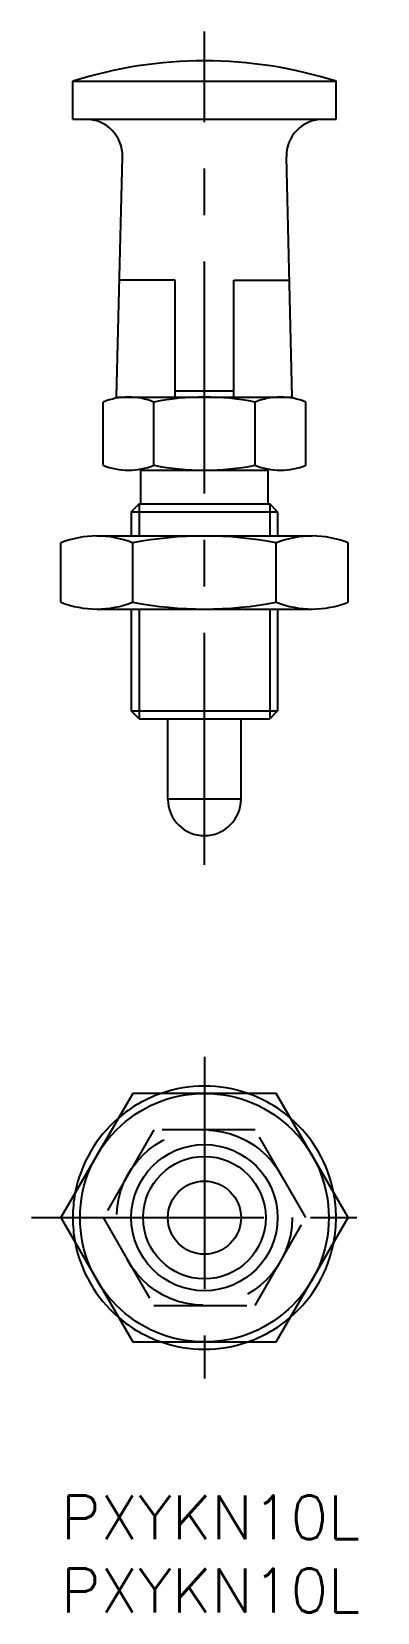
# Model space of a CAD drawing. Extents: x -2 to 22, y -8 to 100.
import ezdxf

# ---------------------------------------------------------------- set-up
doc = ezdxf.new("R2010")
doc.units = 0
doc.header["$LTSCALE"] = 0.5
doc.linetypes.add('CENTER', pattern=[50.8, 31.75, -6.35, 6.35, -6.35])
doc.linetypes.add('DASHED', pattern=[19.05, 12.7, -6.35])
for name, color, linetype in [('MSM_CENTER', 1, 'CENTER'), ('MSM_CONTINUOUS', 7, 'CONTINUOUS'), ('MSM_DASHED', 4, 'DASHED'), ('MSM_NARROW', 5, 'CONTINUOUS'), ('MSM_PART_NUMBER', 7, 'CONTINUOUS')]:
    doc.layers.add(name, color=color, linetype=linetype)
doc.styles.get("Standard").update_dxf_attribs({"font": 'txt.shx', "height": 1, "bigfont": 'bigfont.shx'})

# ---------------------------------------------------------------- blocks, each defined once
blk = doc.blocks.new('*U2')
at = {"layer": 'MSM_PART_NUMBER'}
blk.add_text('PXYKN10L', height=3, dxfattribs=at).set_placement((0, -3))
blk = doc.blocks.new('*U3')
at = {"layer": 'MSM_PART_NUMBER'}
blk.add_text('PXYKN10L', height=3, dxfattribs=at).set_placement((0, -8))

msp = doc.modelspace()

# ---------------------------------------------------------------- linework, layer by layer
at = {"layer": 'MSM_CENTER'}
for p, q in [((9.81, 43.13), (9.81, 100.13)), ((9.81, 30), (9.81, 8)), ((-2, 19), (21.63, 19))]:
    msp.add_line(p, q, dxfattribs=at)
at = {"layer": 'MSM_CONTINUOUS'}
for p, q in [((0.81, 96.73), (18.81, 96.73)), ((0.81, 94.13), (0.81, 96.73)), ((18.81, 94.13), (18.81, 96.73)), ((0.81, 94.13), (18.81, 94.13)), ((3.81, 75.13), (4.21, 91.57)), ((15.81, 75.13), (15.42, 91.57)), ((7.81, 83.13), (4.01, 83.13)), ((7.81, 75.13), (7.81, 83.13)), ((11.81, 75.13), (11.81, 83.13)), ((11.81, 83.13), (15.62, 83.13)), ((2.89, 70.47), (2.89, 74.79)), ((3.81, 75.13), (15.81, 75.13)), ((6.35, 70.47), (6.35, 74.79)), ((11.81, 75.53), (7.81, 75.53)), ((13.28, 70.47), (13.28, 74.79)), ((16.74, 70.47), (16.74, 74.79)), ((5.46, 67.83), (5.46, 70.21)), ((5.46, 70.13), (14.16, 70.13)), ((14.16, 67.83), (14.16, 70.21)), ((5.36, 67.83), (4.81, 67.29)), ((4.81, 67.29), (4.81, 65.63)), ((4.81, 67.29), (14.81, 67.29)), ((5.36, 67.83), (14.27, 67.83)), ((14.81, 67.29), (14.27, 67.83)), ((14.81, 67.29), (14.81, 65.63)), ((0, 61.11), (0, 65.15)), ((2.45, 65.63), (17.18, 65.63)), ((4.91, 61.11), (4.91, 65.15)), ((14.72, 61.11), (14.72, 65.15)), ((19.63, 61.11), (19.63, 65.15)), ((2.45, 60.63), (17.18, 60.63)), ((4.81, 60.63), (4.81, 53.67)), ((14.81, 60.63), (14.81, 53.67)), ((5.36, 53.13), (4.81, 53.67)), ((4.81, 53.67), (14.81, 53.67)), ((5.36, 53.13), (14.27, 53.13)), ((7.31, 47.63), (7.31, 53.13)), ((12.31, 47.63), (12.31, 53.13)), ((14.81, 53.67), (14.27, 53.13)), ((12.31, 47.63), (7.31, 47.63)), ((4.91, 27.5), (0, 19)), ((14.72, 27.5), (4.91, 27.5)), ((19.63, 19), (14.72, 27.5)), ((0, 19), (4.91, 10.5)), ((14.72, 10.5), (19.63, 19)), ((4.91, 10.5), (14.72, 10.5))]:
    msp.add_line(p, q, dxfattribs=at)
for radius in [8.5, 5, 2.5]:
    msp.add_circle((9.81, 19), radius, dxfattribs=at)
for centre, radius, start, end in [((9.81, 68.5), 29.63, 72.3164, 107.6836), ((1.71, 91.63), 2.5, 358.6087, 90), ((17.91, 91.63), 2.5, 90, 181.3913), ((4.62, 70.5), 4.63, 68.0126, 111.9874), ((9.81, 57.13), 18, 78.9042, 101.0958), ((15.01, 70.5), 4.63, 68.0126, 111.9874), ((4.62, 74.76), 4.63, 248.0126, 291.9874), ((9.81, 88.13), 18, 258.9042, 281.0958), ((15.01, 74.76), 4.63, 248.0126, 291.9874), ((2.45, 59.08), 6.55, 68.0126, 111.9874), ((9.81, 40.13), 25.5, 78.9042, 101.0958), ((17.18, 59.08), 6.55, 68.0126, 111.9874), ((2.45, 67.18), 6.55, 248.0126, 291.9874), ((9.81, 86.13), 25.5, 258.9042, 281.0958), ((17.18, 67.18), 6.55, 248.0126, 291.9874), ((9.81, 47.63), 2.5, 180, 0), ((9.81, 19), 9, 70.8119, 109.1881), ((9.81, 19), 9, 130.8119, 169.1881), ((9.81, 19), 9, 10.8119, 49.1881), ((9.81, 19), 9, 190.8119, 229.1881), ((9.81, 19), 9, 310.8119, 349.1881), ((9.81, 19), 9, 250.8119, 289.1881)]:
    msp.add_arc(centre, radius, start, end, dxfattribs=at)
at = {"layer": 'MSM_DASHED'}
for p, q in [((6.35, 25), (2.89, 19)), ((13.28, 25), (6.35, 25)), ((16.74, 19), (13.28, 25)), ((2.89, 19), (6.35, 13)), ((13.28, 13), (16.74, 19)), ((6.35, 13), (13.28, 13))]:
    msp.add_line(p, q, dxfattribs=at)
msp.add_circle((9.81, 19), 6, dxfattribs=at)
for start, end in [(109.1881, 130.8119), (49.1881, 70.8119), (169.1881, 190.8119), (349.1881, 10.8119), (229.1881, 250.8119), (289.1881, 310.8119)]:
    msp.add_arc((9.81, 19), 9, start, end, dxfattribs=at)
at = {"layer": 'MSM_NARROW'}
for p, q in [((5.36, 67.83), (5.36, 65.63)), ((14.27, 67.83), (14.27, 65.63)), ((5.36, 60.63), (5.36, 53.13)), ((14.27, 60.63), (14.27, 53.13))]:
    msp.add_line(p, q, dxfattribs=at)
msp.add_circle((9.81, 19), 4.19, dxfattribs=at)

# ---------------------------------------------------------------- block references
at = {"layer": 'MSM_CONTINUOUS'}
for name in ['*U2', '*U3']:
    msp.add_blockref(name, (0, 0), dxfattribs=at)

doc.saveas('drawing.dxf')
